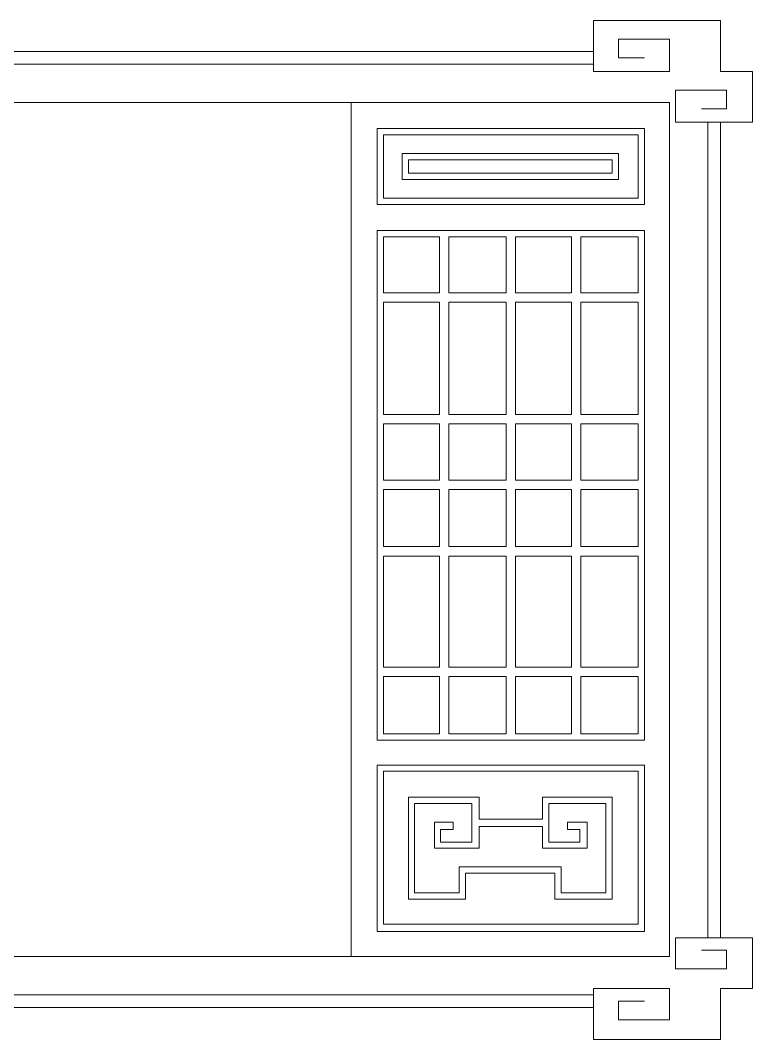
# Model space of a CAD drawing. Header units: centimetres. Extents: x -10 to 9.7, y -6.3 to 7.4.
# Drawn here: x -0.13 to 9.72, y -6.28 to 7.44 of the extents above; entities that cross this region are included whole.
import ezdxf

# ---------------------------------------------------------------- set-up
doc = ezdxf.new("R2010")
doc.units = ezdxf.units.CM
doc.header["$MEASUREMENT"] = 0
doc.layers.add('layer 1', color=7, linetype='Continuous')

msp = doc.modelspace()

# ---------------------------------------------------------------- linework, layer by layer
at = {"layer": 'layer 1', "color": 250, "lineweight": 0}
for points, knots in [([(7.57851, -5.8412), (7.57851, -5.8412), (7.57851, -6.27523), (7.57851, -6.27523), (7.57851, -6.27523), (7.57851, -6.27523), (9.28622, -6.27523), (9.28622, -6.27523), (9.28622, -6.27523), (9.28622, -6.27523), (9.28622, -5.58938), (9.28622, -5.58938), (9.28622, -5.58938), (9.28622, -5.58938), (9.72025, -5.58938), (9.72025, -5.58938), (9.72025, -5.58938), (9.72025, -5.58938), (9.72025, -4.90335), (9.72025, -4.90335), (9.72025, -4.90335), (9.72025, -4.90335), (9.28622, -4.90335), (9.28622, -4.90335), (9.28622, -4.90335), (9.28622, -4.90335), (9.28622, 6.07046), (9.28622, 6.07046), (9.28622, 6.07046), (9.28622, 6.07046), (9.72025, 6.07046), (9.72025, 6.07046), (9.72025, 6.07046), (9.72025, 6.07046), (9.72025, 6.75649), (9.72025, 6.75649), (9.72025, 6.75649), (9.72025, 6.75649), (9.28622, 6.75649), (9.28622, 6.75649), (9.28622, 6.75649), (9.28622, 6.75649), (9.28622, 7.44234), (9.28622, 7.44234), (9.28622, 7.44234), (9.28622, 7.44234), (7.57851, 7.44234), (7.57851, 7.44234), (7.57851, 7.44234), (7.57851, 7.44234), (7.57851, 7.02234), (7.57851, 7.02234), (7.57851, 7.02234), (7.57851, 7.02234), (-7.84658, 7.02234), (-7.84658, 7.02234), (-7.84658, 7.02234), (-7.84658, 7.02234), (-7.84658, 7.44234), (-7.84658, 7.44234), (-7.84658, 7.44234), (-7.84658, 7.44234), (-9.55429, 7.44234), (-9.55429, 7.44234), (-9.55429, 7.44234), (-9.55429, 7.44234), (-9.55429, 6.75649), (-9.55429, 6.75649), (-9.55429, 6.75649), (-9.55429, 6.75649), (-9.98814, 6.75649), (-9.98814, 6.75649), (-9.98814, 6.75649), (-9.98814, 6.75649), (-9.98814, 6.07046), (-9.98814, 6.07046), (-9.98814, 6.07046), (-9.98814, 6.07046), (-9.55429, 6.07046), (-9.55429, 6.07046), (-9.55429, 6.07046), (-9.55429, 6.07046), (-9.55429, -4.90335), (-9.55429, -4.90335), (-9.55429, -4.90335), (-9.55429, -4.90335), (-9.98814, -4.90335), (-9.98814, -4.90335), (-9.98814, -4.90335), (-9.98814, -4.90335), (-9.98814, -5.58938), (-9.98814, -5.58938), (-9.98814, -5.58938), (-9.98814, -5.58938), (-9.55429, -5.58938), (-9.55429, -5.58938), (-9.55429, -5.58938), (-9.55429, -5.58938), (-9.55429, -6.27523), (-9.55429, -6.27523), (-9.55429, -6.27523), (-9.55429, -6.27523), (-7.84658, -6.27523), (-7.84658, -6.27523), (-7.84658, -6.27523), (-7.84658, -6.27523), (-7.84658, -5.8412), (-7.84658, -5.8412), (-7.84658, -5.8412), (-7.84658, -5.8412), (7.57851, -5.8412), (7.57851, -5.8412)], [0, 0, 0, 0, 0.03571429, 0.03571429, 0.03571429, 0.03571429, 0.07142857, 0.07142857, 0.07142857, 0.07142857, 0.10714286, 0.10714286, 0.10714286, 0.10714286, 0.14285714, 0.14285714, 0.14285714, 0.14285714, 0.17857143, 0.17857143, 0.17857143, 0.17857143, 0.21428571, 0.21428571, 0.21428571, 0.21428571, 0.25, 0.25, 0.25, 0.25, 0.28571429, 0.28571429, 0.28571429, 0.28571429, 0.32142857, 0.32142857, 0.32142857, 0.32142857, 0.35714286, 0.35714286, 0.35714286, 0.35714286, 0.39285714, 0.39285714, 0.39285714, 0.39285714, 0.42857143, 0.42857143, 0.42857143, 0.42857143, 0.46428571, 0.46428571, 0.46428571, 0.46428571, 0.5, 0.5, 0.5, 0.5, 0.53571429, 0.53571429, 0.53571429, 0.53571429, 0.57142857, 0.57142857, 0.57142857, 0.57142857, 0.60714286, 0.60714286, 0.60714286, 0.60714286, 0.64285714, 0.64285714, 0.64285714, 0.64285714, 0.67857143, 0.67857143, 0.67857143, 0.67857143, 0.71428571, 0.71428571, 0.71428571, 0.71428571, 0.75, 0.75, 0.75, 0.75, 0.78571429, 0.78571429, 0.78571429, 0.78571429, 0.82142857, 0.82142857, 0.82142857, 0.82142857, 0.85714286, 0.85714286, 0.85714286, 0.85714286, 0.89285714, 0.89285714, 0.89285714, 0.89285714, 0.92857143, 0.92857143, 0.92857143, 0.92857143, 0.96428571, 0.96428571, 0.96428571, 0.96428571, 1, 1, 1, 1]), ([(7.57851, 7.02234), (7.57851, 7.02234), (7.57851, 6.75649), (7.57851, 6.75649), (7.57851, 6.75649), (7.57851, 6.75649), (8.60037, 6.75649), (8.60037, 6.75649), (8.60037, 6.75649), (8.60037, 6.75649), (8.60037, 7.19034), (8.60037, 7.19034), (8.60037, 7.19034), (8.60037, 7.19034), (7.91451, 7.19034), (7.91451, 7.19034), (7.91451, 7.19034), (7.91451, 7.19034), (7.91451, 6.93834), (7.91451, 6.93834), (7.91451, 6.93834), (7.91451, 6.93834), (8.26455, 6.93834), (8.26455, 6.93834)], [0, 0, 0, 0, 0.16666667, 0.16666667, 0.16666667, 0.16666667, 0.33333333, 0.33333333, 0.33333333, 0.33333333, 0.5, 0.5, 0.5, 0.5, 0.66666667, 0.66666667, 0.66666667, 0.66666667, 0.83333333, 0.83333333, 0.83333333, 0.83333333, 1, 1, 1, 1]), ([(9.0344, 6.25249), (9.0344, 6.25249), (9.37022, 6.25249), (9.37022, 6.25249), (9.37022, 6.25249), (9.37022, 6.25249), (9.37022, 6.50449), (9.37022, 6.50449), (9.37022, 6.50449), (9.37022, 6.50449), (8.68437, 6.50449), (8.68437, 6.50449), (8.68437, 6.50449), (8.68437, 6.50449), (8.68437, 6.07046), (8.68437, 6.07046), (8.68437, 6.07046), (8.68437, 6.07046), (9.28622, 6.07046), (9.28622, 6.07046)], [0, 0, 0, 0, 0.2, 0.2, 0.2, 0.2, 0.4, 0.4, 0.4, 0.4, 0.6, 0.6, 0.6, 0.6, 0.8, 0.8, 0.8, 0.8, 1, 1, 1, 1]), ([(-8.86825, -5.15535), (-8.86825, -5.15535), (8.60037, -5.15535), (8.60037, -5.15535), (8.60037, -5.15535), (8.60037, -5.15535), (8.60037, 6.33649), (8.60037, 6.33649), (8.60037, 6.33649), (8.60037, 6.33649), (-8.86825, 6.33649), (-8.86825, 6.33649), (-8.86825, 6.33649), (-8.86825, 6.33649), (-8.86825, -5.15535), (-8.86825, -5.15535)], [0, 0, 0, 0, 0.25, 0.25, 0.25, 0.25, 0.5, 0.5, 0.5, 0.5, 0.75, 0.75, 0.75, 0.75, 1, 1, 1, 1]), ([(4.66711, 4.96478), (4.66711, 4.96478), (4.66711, 5.98646), (4.66711, 5.98646), (4.66711, 5.98646), (4.66711, 5.98646), (8.26455, 5.98646), (8.26455, 5.98646), (8.26455, 5.98646), (8.26455, 5.98646), (8.26455, 4.96478), (8.26455, 4.96478), (8.26455, 4.96478), (8.26455, 4.96478), (4.66711, 4.96478), (4.66711, 4.96478)], [0, 0, 0, 0, 0.25, 0.25, 0.25, 0.25, 0.5, 0.5, 0.5, 0.5, 0.75, 0.75, 0.75, 0.75, 1, 1, 1, 1]), ([(4.75111, 5.04878), (4.75111, 5.04878), (4.75111, 5.90264), (4.75111, 5.90264), (4.75111, 5.90264), (4.75111, 5.90264), (8.18055, 5.90264), (8.18055, 5.90264), (8.18055, 5.90264), (8.18055, 5.90264), (8.18055, 5.04878), (8.18055, 5.04878), (8.18055, 5.04878), (8.18055, 5.04878), (4.75111, 5.04878), (4.75111, 5.04878)], [0, 0, 0, 0, 0.25, 0.25, 0.25, 0.25, 0.5, 0.5, 0.5, 0.5, 0.75, 0.75, 0.75, 0.75, 1, 1, 1, 1]), ([(5.00311, 5.65064), (5.00311, 5.65064), (5.00311, 5.30061), (5.00311, 5.30061), (5.00311, 5.30061), (5.00311, 5.30061), (7.91451, 5.30061), (7.91451, 5.30061), (7.91451, 5.30061), (7.91451, 5.30061), (7.91451, 5.65064), (7.91451, 5.65064), (7.91451, 5.65064), (7.91451, 5.65064), (5.00311, 5.65064), (5.00311, 5.65064)], [0, 0, 0, 0, 0.25, 0.25, 0.25, 0.25, 0.5, 0.5, 0.5, 0.5, 0.75, 0.75, 0.75, 0.75, 1, 1, 1, 1]), ([(5.08711, 5.56664), (5.08711, 5.56664), (5.08711, 5.38461), (5.08711, 5.38461), (5.08711, 5.38461), (5.08711, 5.38461), (7.83051, 5.38461), (7.83051, 5.38461), (7.83051, 5.38461), (7.83051, 5.38461), (7.83051, 5.56664), (7.83051, 5.56664), (7.83051, 5.56664), (7.83051, 5.56664), (5.08711, 5.56664), (5.08711, 5.56664)], [0, 0, 0, 0, 0.25, 0.25, 0.25, 0.25, 0.5, 0.5, 0.5, 0.5, 0.75, 0.75, 0.75, 0.75, 1, 1, 1, 1]), ([(8.26455, -2.24394), (8.26455, -2.24394), (4.66711, -2.24394), (4.66711, -2.24394), (4.66711, -2.24394), (4.66711, -2.24394), (4.66711, 4.61475), (4.66711, 4.61475), (4.66711, 4.61475), (4.66711, 4.61475), (8.26455, 4.61475), (8.26455, 4.61475), (8.26455, 4.61475), (8.26455, 4.61475), (8.26455, -2.24394), (8.26455, -2.24394)], [0, 0, 0, 0, 0.25, 0.25, 0.25, 0.25, 0.5, 0.5, 0.5, 0.5, 0.75, 0.75, 0.75, 0.75, 1, 1, 1, 1]), ([(5.50693, 4.53075), (5.50693, 4.53075), (4.75111, 4.53075), (4.75111, 4.53075), (4.75111, 4.53075), (4.75111, 4.53075), (4.75111, 3.77493), (4.75111, 3.77493), (4.75111, 3.77493), (4.75111, 3.77493), (5.50693, 3.77493), (5.50693, 3.77493), (5.50693, 3.77493), (5.50693, 3.77493), (5.50693, 4.53075), (5.50693, 4.53075)], [0, 0, 0, 0, 0.25, 0.25, 0.25, 0.25, 0.5, 0.5, 0.5, 0.5, 0.75, 0.75, 0.75, 0.75, 1, 1, 1, 1]), ([(6.40287, 4.53075), (6.40287, 4.53075), (5.63302, 4.53075), (5.63302, 4.53075), (5.63302, 4.53075), (5.63302, 4.53075), (5.63302, 3.77493), (5.63302, 3.77493), (5.63302, 3.77493), (5.63302, 3.77493), (6.40287, 3.77493), (6.40287, 3.77493), (6.40287, 3.77493), (6.40287, 3.77493), (6.40287, 4.53075), (6.40287, 4.53075)], [0, 0, 0, 0, 0.25, 0.25, 0.25, 0.25, 0.5, 0.5, 0.5, 0.5, 0.75, 0.75, 0.75, 0.75, 1, 1, 1, 1]), ([(7.2846, 4.53075), (7.2846, 4.53075), (6.52878, 4.53075), (6.52878, 4.53075), (6.52878, 4.53075), (6.52878, 4.53075), (6.52878, 3.77493), (6.52878, 3.77493), (6.52878, 3.77493), (6.52878, 3.77493), (7.2846, 3.77493), (7.2846, 3.77493), (7.2846, 3.77493), (7.2846, 3.77493), (7.2846, 4.53075), (7.2846, 4.53075)], [0, 0, 0, 0, 0.25, 0.25, 0.25, 0.25, 0.5, 0.5, 0.5, 0.5, 0.75, 0.75, 0.75, 0.75, 1, 1, 1, 1]), ([(8.18055, 4.53075), (8.18055, 4.53075), (7.41069, 4.53075), (7.41069, 4.53075), (7.41069, 4.53075), (7.41069, 4.53075), (7.41069, 3.77493), (7.41069, 3.77493), (7.41069, 3.77493), (7.41069, 3.77493), (8.18055, 3.77493), (8.18055, 3.77493), (8.18055, 3.77493), (8.18055, 3.77493), (8.18055, 4.53075), (8.18055, 4.53075)], [0, 0, 0, 0, 0.25, 0.25, 0.25, 0.25, 0.5, 0.5, 0.5, 0.5, 0.75, 0.75, 0.75, 0.75, 1, 1, 1, 1]), ([(5.50693, 3.64902), (5.50693, 3.64902), (5.50693, 2.1372), (5.50693, 2.1372), (5.50693, 2.1372), (5.50693, 2.1372), (4.75111, 2.1372), (4.75111, 2.1372), (4.75111, 2.1372), (4.75111, 2.1372), (4.75111, 3.64902), (4.75111, 3.64902), (4.75111, 3.64902), (4.75111, 3.64902), (5.50693, 3.64902), (5.50693, 3.64902)], [0, 0, 0, 0, 0.25, 0.25, 0.25, 0.25, 0.5, 0.5, 0.5, 0.5, 0.75, 0.75, 0.75, 0.75, 1, 1, 1, 1]), ([(6.40287, 3.64902), (6.40287, 3.64902), (6.40287, 2.1372), (6.40287, 2.1372), (6.40287, 2.1372), (6.40287, 2.1372), (5.63302, 2.1372), (5.63302, 2.1372), (5.63302, 2.1372), (5.63302, 2.1372), (5.63302, 3.64902), (5.63302, 3.64902), (5.63302, 3.64902), (5.63302, 3.64902), (6.40287, 3.64902), (6.40287, 3.64902)], [0, 0, 0, 0, 0.25, 0.25, 0.25, 0.25, 0.5, 0.5, 0.5, 0.5, 0.75, 0.75, 0.75, 0.75, 1, 1, 1, 1]), ([(7.2846, 3.64902), (7.2846, 3.64902), (7.2846, 2.1372), (7.2846, 2.1372), (7.2846, 2.1372), (7.2846, 2.1372), (6.52878, 2.1372), (6.52878, 2.1372), (6.52878, 2.1372), (6.52878, 2.1372), (6.52878, 3.64902), (6.52878, 3.64902), (6.52878, 3.64902), (6.52878, 3.64902), (7.2846, 3.64902), (7.2846, 3.64902)], [0, 0, 0, 0, 0.25, 0.25, 0.25, 0.25, 0.5, 0.5, 0.5, 0.5, 0.75, 0.75, 0.75, 0.75, 1, 1, 1, 1]), ([(8.18055, 3.64902), (8.18055, 3.64902), (8.18055, 2.1372), (8.18055, 2.1372), (8.18055, 2.1372), (8.18055, 2.1372), (7.41069, 2.1372), (7.41069, 2.1372), (7.41069, 2.1372), (7.41069, 2.1372), (7.41069, 3.64902), (7.41069, 3.64902), (7.41069, 3.64902), (7.41069, 3.64902), (8.18055, 3.64902), (8.18055, 3.64902)], [0, 0, 0, 0, 0.25, 0.25, 0.25, 0.25, 0.5, 0.5, 0.5, 0.5, 0.75, 0.75, 0.75, 0.75, 1, 1, 1, 1]), ([(5.50693, 2.01129), (5.50693, 2.01129), (4.75111, 2.01129), (4.75111, 2.01129), (4.75111, 2.01129), (4.75111, 2.01129), (4.75111, 1.25547), (4.75111, 1.25547), (4.75111, 1.25547), (4.75111, 1.25547), (5.50693, 1.25547), (5.50693, 1.25547), (5.50693, 1.25547), (5.50693, 1.25547), (5.50693, 2.01129), (5.50693, 2.01129)], [0, 0, 0, 0, 0.25, 0.25, 0.25, 0.25, 0.5, 0.5, 0.5, 0.5, 0.75, 0.75, 0.75, 0.75, 1, 1, 1, 1]), ([(6.40287, 2.01129), (6.40287, 2.01129), (5.63302, 2.01129), (5.63302, 2.01129), (5.63302, 2.01129), (5.63302, 2.01129), (5.63302, 1.25547), (5.63302, 1.25547), (5.63302, 1.25547), (5.63302, 1.25547), (6.40287, 1.25547), (6.40287, 1.25547), (6.40287, 1.25547), (6.40287, 1.25547), (6.40287, 2.01129), (6.40287, 2.01129)], [0, 0, 0, 0, 0.25, 0.25, 0.25, 0.25, 0.5, 0.5, 0.5, 0.5, 0.75, 0.75, 0.75, 0.75, 1, 1, 1, 1]), ([(7.2846, 2.01129), (7.2846, 2.01129), (6.52878, 2.01129), (6.52878, 2.01129), (6.52878, 2.01129), (6.52878, 2.01129), (6.52878, 1.25547), (6.52878, 1.25547), (6.52878, 1.25547), (6.52878, 1.25547), (7.2846, 1.25547), (7.2846, 1.25547), (7.2846, 1.25547), (7.2846, 1.25547), (7.2846, 2.01129), (7.2846, 2.01129)], [0, 0, 0, 0, 0.25, 0.25, 0.25, 0.25, 0.5, 0.5, 0.5, 0.5, 0.75, 0.75, 0.75, 0.75, 1, 1, 1, 1]), ([(8.18055, 2.01129), (8.18055, 2.01129), (7.41069, 2.01129), (7.41069, 2.01129), (7.41069, 2.01129), (7.41069, 2.01129), (7.41069, 1.25547), (7.41069, 1.25547), (7.41069, 1.25547), (7.41069, 1.25547), (8.18055, 1.25547), (8.18055, 1.25547), (8.18055, 1.25547), (8.18055, 1.25547), (8.18055, 2.01129), (8.18055, 2.01129)], [0, 0, 0, 0, 0.25, 0.25, 0.25, 0.25, 0.5, 0.5, 0.5, 0.5, 0.75, 0.75, 0.75, 0.75, 1, 1, 1, 1]), ([(5.50693, 0.35952), (5.50693, 0.35952), (4.75111, 0.35952), (4.75111, 0.35952), (4.75111, 0.35952), (4.75111, 0.35952), (4.75111, 1.12938), (4.75111, 1.12938), (4.75111, 1.12938), (4.75111, 1.12938), (5.50693, 1.12938), (5.50693, 1.12938), (5.50693, 1.12938), (5.50693, 1.12938), (5.50693, 0.35952), (5.50693, 0.35952)], [0, 0, 0, 0, 0.25, 0.25, 0.25, 0.25, 0.5, 0.5, 0.5, 0.5, 0.75, 0.75, 0.75, 0.75, 1, 1, 1, 1]), ([(6.40287, 0.35952), (6.40287, 0.35952), (5.63302, 0.35952), (5.63302, 0.35952), (5.63302, 0.35952), (5.63302, 0.35952), (5.63302, 1.12938), (5.63302, 1.12938), (5.63302, 1.12938), (5.63302, 1.12938), (6.40287, 1.12938), (6.40287, 1.12938), (6.40287, 1.12938), (6.40287, 1.12938), (6.40287, 0.35952), (6.40287, 0.35952)], [0, 0, 0, 0, 0.25, 0.25, 0.25, 0.25, 0.5, 0.5, 0.5, 0.5, 0.75, 0.75, 0.75, 0.75, 1, 1, 1, 1]), ([(7.2846, 0.35952), (7.2846, 0.35952), (6.52878, 0.35952), (6.52878, 0.35952), (6.52878, 0.35952), (6.52878, 0.35952), (6.52878, 1.12938), (6.52878, 1.12938), (6.52878, 1.12938), (6.52878, 1.12938), (7.2846, 1.12938), (7.2846, 1.12938), (7.2846, 1.12938), (7.2846, 1.12938), (7.2846, 0.35952), (7.2846, 0.35952)], [0, 0, 0, 0, 0.25, 0.25, 0.25, 0.25, 0.5, 0.5, 0.5, 0.5, 0.75, 0.75, 0.75, 0.75, 1, 1, 1, 1]), ([(8.18055, 0.35952), (8.18055, 0.35952), (7.41069, 0.35952), (7.41069, 0.35952), (7.41069, 0.35952), (7.41069, 0.35952), (7.41069, 1.12938), (7.41069, 1.12938), (7.41069, 1.12938), (7.41069, 1.12938), (8.18055, 1.12938), (8.18055, 1.12938), (8.18055, 1.12938), (8.18055, 1.12938), (8.18055, 0.35952), (8.18055, 0.35952)], [0, 0, 0, 0, 0.25, 0.25, 0.25, 0.25, 0.5, 0.5, 0.5, 0.5, 0.75, 0.75, 0.75, 0.75, 1, 1, 1, 1]), ([(5.50693, -1.26418), (5.50693, -1.26418), (5.50693, 0.23361), (5.50693, 0.23361), (5.50693, 0.23361), (5.50693, 0.23361), (4.75111, 0.23361), (4.75111, 0.23361), (4.75111, 0.23361), (4.75111, 0.23361), (4.75111, -1.26418), (4.75111, -1.26418), (4.75111, -1.26418), (4.75111, -1.26418), (5.50693, -1.26418), (5.50693, -1.26418)], [0, 0, 0, 0, 0.25, 0.25, 0.25, 0.25, 0.5, 0.5, 0.5, 0.5, 0.75, 0.75, 0.75, 0.75, 1, 1, 1, 1]), ([(6.40287, -1.26418), (6.40287, -1.26418), (6.40287, 0.23361), (6.40287, 0.23361), (6.40287, 0.23361), (6.40287, 0.23361), (5.63302, 0.23361), (5.63302, 0.23361), (5.63302, 0.23361), (5.63302, 0.23361), (5.63302, -1.26418), (5.63302, -1.26418), (5.63302, -1.26418), (5.63302, -1.26418), (6.40287, -1.26418), (6.40287, -1.26418)], [0, 0, 0, 0, 0.25, 0.25, 0.25, 0.25, 0.5, 0.5, 0.5, 0.5, 0.75, 0.75, 0.75, 0.75, 1, 1, 1, 1]), ([(7.2846, -1.26418), (7.2846, -1.26418), (7.2846, 0.23361), (7.2846, 0.23361), (7.2846, 0.23361), (7.2846, 0.23361), (6.52878, 0.23361), (6.52878, 0.23361), (6.52878, 0.23361), (6.52878, 0.23361), (6.52878, -1.26418), (6.52878, -1.26418), (6.52878, -1.26418), (6.52878, -1.26418), (7.2846, -1.26418), (7.2846, -1.26418)], [0, 0, 0, 0, 0.25, 0.25, 0.25, 0.25, 0.5, 0.5, 0.5, 0.5, 0.75, 0.75, 0.75, 0.75, 1, 1, 1, 1]), ([(8.18055, -1.26418), (8.18055, -1.26418), (8.18055, 0.23361), (8.18055, 0.23361), (8.18055, 0.23361), (8.18055, 0.23361), (7.41069, 0.23361), (7.41069, 0.23361), (7.41069, 0.23361), (7.41069, 0.23361), (7.41069, -1.26418), (7.41069, -1.26418), (7.41069, -1.26418), (7.41069, -1.26418), (8.18055, -1.26418), (8.18055, -1.26418)], [0, 0, 0, 0, 0.25, 0.25, 0.25, 0.25, 0.5, 0.5, 0.5, 0.5, 0.75, 0.75, 0.75, 0.75, 1, 1, 1, 1]), ([(5.50693, -2.15994), (5.50693, -2.15994), (4.75111, -2.15994), (4.75111, -2.15994), (4.75111, -2.15994), (4.75111, -2.15994), (4.75111, -1.39009), (4.75111, -1.39009), (4.75111, -1.39009), (4.75111, -1.39009), (5.50693, -1.39009), (5.50693, -1.39009), (5.50693, -1.39009), (5.50693, -1.39009), (5.50693, -2.15994), (5.50693, -2.15994)], [0, 0, 0, 0, 0.25, 0.25, 0.25, 0.25, 0.5, 0.5, 0.5, 0.5, 0.75, 0.75, 0.75, 0.75, 1, 1, 1, 1]), ([(6.40287, -2.15994), (6.40287, -2.15994), (5.63302, -2.15994), (5.63302, -2.15994), (5.63302, -2.15994), (5.63302, -2.15994), (5.63302, -1.39009), (5.63302, -1.39009), (5.63302, -1.39009), (5.63302, -1.39009), (6.40287, -1.39009), (6.40287, -1.39009), (6.40287, -1.39009), (6.40287, -1.39009), (6.40287, -2.15994), (6.40287, -2.15994)], [0, 0, 0, 0, 0.25, 0.25, 0.25, 0.25, 0.5, 0.5, 0.5, 0.5, 0.75, 0.75, 0.75, 0.75, 1, 1, 1, 1]), ([(7.2846, -2.15994), (7.2846, -2.15994), (6.52878, -2.15994), (6.52878, -2.15994), (6.52878, -2.15994), (6.52878, -2.15994), (6.52878, -1.39009), (6.52878, -1.39009), (6.52878, -1.39009), (6.52878, -1.39009), (7.2846, -1.39009), (7.2846, -1.39009), (7.2846, -1.39009), (7.2846, -1.39009), (7.2846, -2.15994), (7.2846, -2.15994)], [0, 0, 0, 0, 0.25, 0.25, 0.25, 0.25, 0.5, 0.5, 0.5, 0.5, 0.75, 0.75, 0.75, 0.75, 1, 1, 1, 1]), ([(8.18055, -2.15994), (8.18055, -2.15994), (7.41069, -2.15994), (7.41069, -2.15994), (7.41069, -2.15994), (7.41069, -2.15994), (7.41069, -1.39009), (7.41069, -1.39009), (7.41069, -1.39009), (7.41069, -1.39009), (8.18055, -1.39009), (8.18055, -1.39009), (8.18055, -1.39009), (8.18055, -1.39009), (8.18055, -2.15994), (8.18055, -2.15994)], [0, 0, 0, 0, 0.25, 0.25, 0.25, 0.25, 0.5, 0.5, 0.5, 0.5, 0.75, 0.75, 0.75, 0.75, 1, 1, 1, 1]), ([(8.26455, -4.81953), (8.26455, -4.81953), (4.66711, -4.81953), (4.66711, -4.81953), (4.66711, -4.81953), (4.66711, -4.81953), (4.66711, -2.57994), (4.66711, -2.57994), (4.66711, -2.57994), (4.66711, -2.57994), (8.26455, -2.57994), (8.26455, -2.57994), (8.26455, -2.57994), (8.26455, -2.57994), (8.26455, -4.81953), (8.26455, -4.81953)], [0, 0, 0, 0, 0.25, 0.25, 0.25, 0.25, 0.5, 0.5, 0.5, 0.5, 0.75, 0.75, 0.75, 0.75, 1, 1, 1, 1]), ([(8.18055, -4.7215), (8.18055, -4.7215), (4.75111, -4.7215), (4.75111, -4.7215), (4.75111, -4.7215), (4.75111, -4.7215), (4.75111, -2.66376), (4.75111, -2.66376), (4.75111, -2.66376), (4.75111, -2.66376), (8.18055, -2.66376), (8.18055, -2.66376), (8.18055, -2.66376), (8.18055, -2.66376), (8.18055, -4.7215), (8.18055, -4.7215)], [0, 0, 0, 0, 0.25, 0.25, 0.25, 0.25, 0.5, 0.5, 0.5, 0.5, 0.75, 0.75, 0.75, 0.75, 1, 1, 1, 1]), ([(7.06066, -4.03565), (7.06066, -4.03565), (7.06066, -4.3855), (7.06066, -4.3855), (7.06066, -4.3855), (7.06066, -4.3855), (7.83051, -4.3855), (7.83051, -4.3855), (7.83051, -4.3855), (7.83051, -4.3855), (7.83051, -3.01379), (7.83051, -3.01379), (7.83051, -3.01379), (7.83051, -3.01379), (6.89266, -3.01379), (6.89266, -3.01379), (6.89266, -3.01379), (6.89266, -3.01379), (6.89266, -3.3077), (6.89266, -3.3077), (6.89266, -3.3077), (6.89266, -3.3077), (6.03881, -3.3077), (6.03881, -3.3077), (6.03881, -3.3077), (6.03881, -3.3077), (6.03881, -3.01379), (6.03881, -3.01379), (6.03881, -3.01379), (6.03881, -3.01379), (5.08711, -3.01379), (5.08711, -3.01379), (5.08711, -3.01379), (5.08711, -3.01379), (5.08711, -4.3855), (5.08711, -4.3855), (5.08711, -4.3855), (5.08711, -4.3855), (5.85696, -4.3855), (5.85696, -4.3855), (5.85696, -4.3855), (5.85696, -4.3855), (5.85696, -4.03565), (5.85696, -4.03565), (5.85696, -4.03565), (5.85696, -4.03565), (7.06066, -4.03565), (7.06066, -4.03565)], [0, 0, 0, 0, 0.08333333, 0.08333333, 0.08333333, 0.08333333, 0.16666667, 0.16666667, 0.16666667, 0.16666667, 0.25, 0.25, 0.25, 0.25, 0.33333333, 0.33333333, 0.33333333, 0.33333333, 0.41666667, 0.41666667, 0.41666667, 0.41666667, 0.5, 0.5, 0.5, 0.5, 0.58333333, 0.58333333, 0.58333333, 0.58333333, 0.66666667, 0.66666667, 0.66666667, 0.66666667, 0.75, 0.75, 0.75, 0.75, 0.83333333, 0.83333333, 0.83333333, 0.83333333, 0.91666667, 0.91666667, 0.91666667, 0.91666667, 1, 1, 1, 1]), ([(5.94096, -3.61565), (5.94096, -3.61565), (5.94096, -3.09779), (5.94096, -3.09779), (5.94096, -3.09779), (5.94096, -3.09779), (5.17111, -3.09779), (5.17111, -3.09779), (5.17111, -3.09779), (5.17111, -3.09779), (5.17111, -4.3015), (5.17111, -4.3015), (5.17111, -4.3015), (5.17111, -4.3015), (5.77296, -4.3015), (5.77296, -4.3015), (5.77296, -4.3015), (5.77296, -4.3015), (5.77296, -3.95165), (5.77296, -3.95165), (5.77296, -3.95165), (5.77296, -3.95165), (7.14466, -3.95165), (7.14466, -3.95165), (7.14466, -3.95165), (7.14466, -3.95165), (7.14466, -4.3015), (7.14466, -4.3015), (7.14466, -4.3015), (7.14466, -4.3015), (7.74651, -4.3015), (7.74651, -4.3015), (7.74651, -4.3015), (7.74651, -4.3015), (7.74651, -3.09779), (7.74651, -3.09779), (7.74651, -3.09779), (7.74651, -3.09779), (6.97666, -3.09779), (6.97666, -3.09779), (6.97666, -3.09779), (6.97666, -3.09779), (6.97666, -3.61565), (6.97666, -3.61565), (6.97666, -3.61565), (6.97666, -3.61565), (7.39666, -3.61565), (7.39666, -3.61565), (7.39666, -3.61565), (7.39666, -3.61565), (7.39666, -3.44764), (7.39666, -3.44764), (7.39666, -3.44764), (7.39666, -3.44764), (7.22866, -3.44764), (7.22866, -3.44764), (7.22866, -3.44764), (7.22866, -3.44764), (7.22866, -3.34979), (7.22866, -3.34979), (7.22866, -3.34979), (7.22866, -3.34979), (7.49469, -3.34979), (7.49469, -3.34979), (7.49469, -3.34979), (7.49469, -3.34979), (7.49469, -3.69965), (7.49469, -3.69965), (7.49469, -3.69965), (7.49469, -3.69965), (6.89266, -3.69965), (6.89266, -3.69965), (6.89266, -3.69965), (6.89266, -3.69965), (6.89266, -3.40573), (6.89266, -3.40573), (6.89266, -3.40573), (6.89266, -3.40573), (6.03881, -3.40573), (6.03881, -3.40573), (6.03881, -3.40573), (6.03881, -3.40573), (6.03881, -3.69965), (6.03881, -3.69965), (6.03881, -3.69965), (6.03881, -3.69965), (5.43696, -3.69965), (5.43696, -3.69965), (5.43696, -3.69965), (5.43696, -3.69965), (5.43696, -3.34979), (5.43696, -3.34979), (5.43696, -3.34979), (5.43696, -3.34979), (5.68896, -3.34979), (5.68896, -3.34979), (5.68896, -3.34979), (5.68896, -3.34979), (5.68896, -3.44764), (5.68896, -3.44764), (5.68896, -3.44764), (5.68896, -3.44764), (5.52096, -3.44764), (5.52096, -3.44764), (5.52096, -3.44764), (5.52096, -3.44764), (5.52096, -3.61565), (5.52096, -3.61565), (5.52096, -3.61565), (5.52096, -3.61565), (5.94096, -3.61565), (5.94096, -3.61565)], [0, 0, 0, 0, 0.03571429, 0.03571429, 0.03571429, 0.03571429, 0.07142857, 0.07142857, 0.07142857, 0.07142857, 0.10714286, 0.10714286, 0.10714286, 0.10714286, 0.14285714, 0.14285714, 0.14285714, 0.14285714, 0.17857143, 0.17857143, 0.17857143, 0.17857143, 0.21428571, 0.21428571, 0.21428571, 0.21428571, 0.25, 0.25, 0.25, 0.25, 0.28571429, 0.28571429, 0.28571429, 0.28571429, 0.32142857, 0.32142857, 0.32142857, 0.32142857, 0.35714286, 0.35714286, 0.35714286, 0.35714286, 0.39285714, 0.39285714, 0.39285714, 0.39285714, 0.42857143, 0.42857143, 0.42857143, 0.42857143, 0.46428571, 0.46428571, 0.46428571, 0.46428571, 0.5, 0.5, 0.5, 0.5, 0.53571429, 0.53571429, 0.53571429, 0.53571429, 0.57142857, 0.57142857, 0.57142857, 0.57142857, 0.60714286, 0.60714286, 0.60714286, 0.60714286, 0.64285714, 0.64285714, 0.64285714, 0.64285714, 0.67857143, 0.67857143, 0.67857143, 0.67857143, 0.71428571, 0.71428571, 0.71428571, 0.71428571, 0.75, 0.75, 0.75, 0.75, 0.78571429, 0.78571429, 0.78571429, 0.78571429, 0.82142857, 0.82142857, 0.82142857, 0.82142857, 0.85714286, 0.85714286, 0.85714286, 0.85714286, 0.89285714, 0.89285714, 0.89285714, 0.89285714, 0.92857143, 0.92857143, 0.92857143, 0.92857143, 0.96428571, 0.96428571, 0.96428571, 0.96428571, 1, 1, 1, 1]), ([(9.28622, -4.90335), (9.28622, -4.90335), (8.68437, -4.90335), (8.68437, -4.90335), (8.68437, -4.90335), (8.68437, -4.90335), (8.68437, -5.32335), (8.68437, -5.32335), (8.68437, -5.32335), (8.68437, -5.32335), (9.37022, -5.32335), (9.37022, -5.32335), (9.37022, -5.32335), (9.37022, -5.32335), (9.37022, -5.07135), (9.37022, -5.07135), (9.37022, -5.07135), (9.37022, -5.07135), (9.0344, -5.07135), (9.0344, -5.07135)], [0, 0, 0, 0, 0.2, 0.2, 0.2, 0.2, 0.4, 0.4, 0.4, 0.4, 0.6, 0.6, 0.6, 0.6, 0.8, 0.8, 0.8, 0.8, 1, 1, 1, 1]), ([(7.57851, -5.8412), (7.57851, -5.8412), (7.57851, -5.58938), (7.57851, -5.58938), (7.57851, -5.58938), (7.57851, -5.58938), (8.60037, -5.58938), (8.60037, -5.58938), (8.60037, -5.58938), (8.60037, -5.58938), (8.60037, -6.0092), (8.60037, -6.0092), (8.60037, -6.0092), (8.60037, -6.0092), (7.91451, -6.0092), (7.91451, -6.0092), (7.91451, -6.0092), (7.91451, -6.0092), (7.91451, -5.7572), (7.91451, -5.7572), (7.91451, -5.7572), (7.91451, -5.7572), (8.26455, -5.7572), (8.26455, -5.7572)], [0, 0, 0, 0, 0.16666667, 0.16666667, 0.16666667, 0.16666667, 0.33333333, 0.33333333, 0.33333333, 0.33333333, 0.5, 0.5, 0.5, 0.5, 0.66666667, 0.66666667, 0.66666667, 0.66666667, 0.83333333, 0.83333333, 0.83333333, 0.83333333, 1, 1, 1, 1])]:
    msp.add_open_spline(points, degree=3, knots=knots, dxfattribs=at)
for points in [[(7.57851, 6.85434), (7.57851, 6.85434), (-7.84658, 6.85434), (-7.84658, 6.85434)], [(4.31726, -5.15535), (4.31726, -5.15535), (4.31726, 6.33649), (4.31726, 6.33649)], [(9.1184, -4.90335), (9.1184, -4.90335), (9.1184, 6.07046), (9.1184, 6.07046)], [(9.28622, -5.8412), (9.28622, -5.8412), (9.28622, -5.58938), (9.28622, -5.58938)], [(-7.84658, -5.6732), (-7.84658, -5.6732), (7.57851, -5.6732), (7.57851, -5.6732)]]:
    msp.add_open_spline(points, degree=3, dxfattribs=at)

doc.saveas('drawing.dxf')
